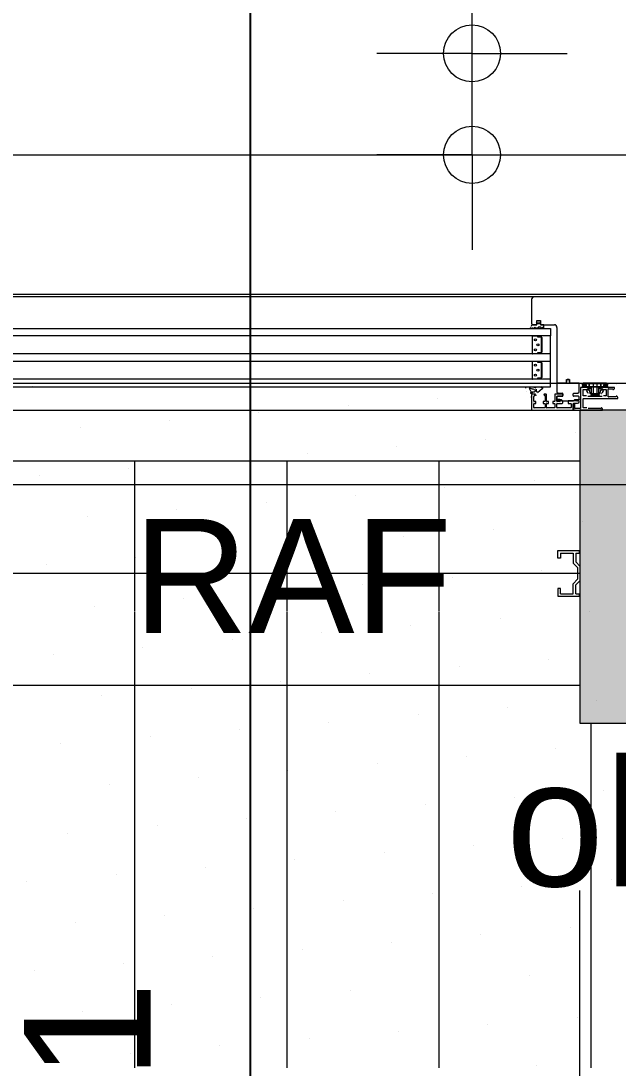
# Model space of a CAD drawing. Header units: metres. Extents: x 0.003 to 0.843, y 0.003 to 0.597.
# Drawn here: x 0.44474 to 0.45416, y 0.1918 to 0.20831 of the extents above; entities that cross this region are included whole.
import ezdxf

# ---------------------------------------------------------------- set-up
doc = ezdxf.new("R2010")
doc.units = ezdxf.units.M
for name, pattern in [('AUSGEZOGEN', [0]), ('PHANTOM', [63.5, 31.75, -6.35, 6.35, -6.35, 6.35, -6.35]), ('PUNKT', [6.35, 0, -6.35]), ('RAND', [44.45, 12.7, -6.35, 12.7, -6.35, 0, -6.35]), ('STRICHPUNKT', [25.4, 12.7, -6.35, 0, -6.35]), ('VERDECKT', [9.525, 6.35, -3.175])]:
    doc.linetypes.add(name, pattern=pattern)
for name, color, linetype, lineweight in [('Ausbau Raeume', 7, 'AUSGEZOGEN', 18), ('Bodenplatte', 7, 'AUSGEZOGEN', 18), ('Daemmung', 7, 'AUSGEZOGEN', 18), ('Decke', 7, 'AUSGEZOGEN', 35), ('Deckendaemmung', 7, 'AUSGEZOGEN', 13), ('Fenster', 7, 'AUSGEZOGEN', 18), ('Rolladen', 7, 'AUSGEZOGEN', 13), ('Schnittbegrenzung', 7, 'AUSGEZOGEN', 13), ('Text Koten', 7, 'AUSGEZOGEN', 25), ('Text Werkplan Ausfuehrung', 7, 'AUSGEZOGEN', 25), ('Vorhangbrett', 7, 'AUSGEZOGEN', 13), ('Wand Beton bewehrt', 7, 'AUSGEZOGEN', 35), ('Werkplan- Ausfuehrungsmasse', 7, 'AUSGEZOGEN', 13)]:
    doc.layers.add(name, color=color, linetype=linetype, lineweight=lineweight)
doc.styles.add('ARIAL', font='ARIAL.TTF')

msp = doc.modelspace()

# ---------------------------------------------------------------- hatches: boundary and pattern name
at = {"layer": 'Daemmung', "linetype": 'AUSGEZOGEN', "lineweight": 13}
msp.add_hatch(color=32, dxfattribs=at).paths.add_polyline_path([(0.45436, 0.199397), (0.45436, 0.202171), (0.45356, 0.202171), (0.45356, 0.199397), (0.45356, 0.198597), (0.45356, 0.198117), (0.45356, 0.197637), (0.45356, 0.197237), (0.45436, 0.197237), (0.45436, 0.197637), (0.45436, 0.198117), (0.45436, 0.198597)])

# ---------------------------------------------------------------- linework, layer by layer
at = {"layer": 'Ausbau Raeume', "color": 254, "linetype": 'AUSGEZOGEN', "lineweight": 18}
for p, q in [((0.446542, 0.199003), (0.446542, 0.201371)), ((0.448942, 0.199003), (0.448942, 0.201371)), ((0.451342, 0.199003), (0.451342, 0.201371)), ((0.446542, 0.191803), (0.446542, 0.198989)), ((0.448942, 0.191803), (0.448942, 0.198989)), ((0.451342, 0.191803), (0.451342, 0.198989)), ((0.453742, 0.191803), (0.453742, 0.197237))]:
    msp.add_line(p, q, dxfattribs=at)
at = {"layer": 'Bodenplatte', "color": 92, "linetype": 'VERDECKT', "lineweight": 18, "true_color": 0x00c600}
msp.add_line((0.32236, 0.202597), (0.63436, 0.202597), dxfattribs=at)
at = {"layer": 'Daemmung', "color": 7, "linetype": 'AUSGEZOGEN', "lineweight": 13}
for p, q in [((0.45436, 0.202171), (0.45356, 0.202171)), ((0.45356, 0.202171), (0.45356, 0.199397)), ((0.45356, 0.199397), (0.45356, 0.198597)), ((0.45356, 0.198597), (0.45356, 0.198117)), ((0.45356, 0.198117), (0.45356, 0.197637)), ((0.45356, 0.197637), (0.45356, 0.197237)), ((0.45356, 0.197237), (0.45436, 0.197237))]:
    msp.add_line(p, q, dxfattribs=at)
at = {"layer": 'Decke', "color": 92, "linetype": 'PHANTOM', "lineweight": 18, "true_color": 0x00c600}
msp.add_line((0.32236, 0.202597), (0.63436, 0.202597), dxfattribs=at)
at = {"layer": 'Decke', "color": 92, "linetype": 'RAND', "lineweight": 18, "true_color": 0x00c600}
msp.add_line((0.31916, 0.200997), (0.63756, 0.200997), dxfattribs=at)
at = {"layer": 'Deckendaemmung', "color": 211, "linetype": 'AUSGEZOGEN', "lineweight": 13, "true_color": 0xff70ff}
for p, q in [((0.444918, 0.202549), (0.444918, 0.202549)), ((0.452726, 0.202468), (0.452726, 0.202468)), ((0.454136, 0.202582), (0.454136, 0.202582)), ((0.451317, 0.202355), (0.451317, 0.202355)), ((0.448498, 0.202128), (0.448498, 0.202128)), ((0.449908, 0.202241), (0.449908, 0.202241)), ((0.447089, 0.202015), (0.447089, 0.202015)), ((0.445679, 0.201901), (0.445679, 0.201901)), ((0.453488, 0.20182), (0.453488, 0.20182)), ((0.450669, 0.201593), (0.450669, 0.201593)), ((0.452078, 0.201707), (0.452078, 0.201707)), ((0.449259, 0.20148), (0.449259, 0.20148)), ((0.44785, 0.201367), (0.44785, 0.201367)), ((0.44785, 0.201367), (0.44785, 0.201367)), ((0.445031, 0.20114), (0.445031, 0.20114)), ((0.446441, 0.201253), (0.446441, 0.201253)), ((0.45143, 0.200945), (0.45143, 0.200945)), ((0.45284, 0.201059), (0.45284, 0.201059)), ((0.450021, 0.200832), (0.450021, 0.200832)), ((0.447202, 0.200605), (0.447202, 0.200605)), ((0.448611, 0.200719), (0.448611, 0.200719)), ((0.445793, 0.200492), (0.445793, 0.200492)), ((0.452192, 0.200297), (0.452192, 0.200297)), ((0.453601, 0.200411), (0.453601, 0.200411)), ((0.450782, 0.200184), (0.450782, 0.200184)), ((0.447963, 0.199957), (0.447963, 0.199957)), ((0.449373, 0.200071), (0.449373, 0.200071)), ((0.446554, 0.199844), (0.446554, 0.199844)), ((0.445145, 0.19973), (0.445145, 0.19973)), ((0.452953, 0.199649), (0.452953, 0.199649)), ((0.451544, 0.199536), (0.451544, 0.199536)), ((0.448725, 0.199309), (0.448725, 0.199309)), ((0.450134, 0.199422), (0.450134, 0.199422)), ((0.447315, 0.199196), (0.447315, 0.199196)), ((0.445906, 0.199082), (0.445906, 0.199082)), ((0.453715, 0.199001), (0.453715, 0.199001)), ((0.452305, 0.198888), (0.452305, 0.198888)), ((0.449486, 0.198661), (0.449486, 0.198661)), ((0.450896, 0.198774), (0.450896, 0.198774)), ((0.448077, 0.198548), (0.448077, 0.198548)), ((0.445258, 0.198321), (0.445258, 0.198321)), ((0.446667, 0.198434), (0.446667, 0.198434)), ((0.451657, 0.198126), (0.451657, 0.198126)), ((0.453067, 0.19824), (0.453067, 0.19824)), ((0.450248, 0.198013), (0.450248, 0.198013)), ((0.448838, 0.1979), (0.448838, 0.1979)), ((0.446019, 0.197673), (0.446019, 0.197673)), ((0.447429, 0.197786), (0.447429, 0.197786)), ((0.447429, 0.197786), (0.447429, 0.197786)), ((0.452419, 0.197478), (0.452419, 0.197478)), ((0.453828, 0.197592), (0.453828, 0.197592)), ((0.451009, 0.197365), (0.451009, 0.197365)), ((0.44819, 0.197138), (0.44819, 0.197138)), ((0.4496, 0.197252), (0.4496, 0.197252)), ((0.446781, 0.197025), (0.446781, 0.197025)), ((0.445371, 0.196911), (0.445371, 0.196911)), ((0.45318, 0.19683), (0.45318, 0.19683)), ((0.451771, 0.196717), (0.451771, 0.196717)), ((0.448952, 0.19649), (0.448952, 0.19649)), ((0.450361, 0.196604), (0.450361, 0.196604)), ((0.447542, 0.196377), (0.447542, 0.196377)), ((0.446133, 0.196263), (0.446133, 0.196263)), ((0.453941, 0.196182), (0.453941, 0.196182)), ((0.452532, 0.196069), (0.452532, 0.196069)), ((0.449713, 0.195842), (0.449713, 0.195842)), ((0.451123, 0.195956), (0.451123, 0.195956)), ((0.448304, 0.195729), (0.448304, 0.195729)), ((0.445485, 0.195502), (0.445485, 0.195502)), ((0.446894, 0.195615), (0.446894, 0.195615)), ((0.453293, 0.195421), (0.453293, 0.195421)), ((0.450475, 0.195194), (0.450475, 0.195194)), ((0.451884, 0.195308), (0.451884, 0.195308)), ((0.449065, 0.195081), (0.449065, 0.195081)), ((0.446246, 0.194854), (0.446246, 0.194854)), ((0.447656, 0.194967), (0.447656, 0.194967)), ((0.444837, 0.194741), (0.444837, 0.194741)), ((0.452645, 0.19466), (0.452645, 0.19466)), ((0.454055, 0.194773), (0.454055, 0.194773)), ((0.451236, 0.194546), (0.451236, 0.194546)), ((0.449826, 0.194433), (0.449826, 0.194433)), ((0.447008, 0.194206), (0.447008, 0.194206)), ((0.448417, 0.194319), (0.448417, 0.194319)), ((0.448417, 0.194319), (0.448417, 0.194319)), ((0.445598, 0.194093), (0.445598, 0.194093)), ((0.453407, 0.194012), (0.453407, 0.194012)), ((0.451997, 0.193898), (0.451997, 0.193898)), ((0.449178, 0.193671), (0.449178, 0.193671)), ((0.450588, 0.193785), (0.450588, 0.193785)), ((0.447769, 0.193558), (0.447769, 0.193558)), ((0.44636, 0.193445), (0.44636, 0.193445)), ((0.44495, 0.193331), (0.44495, 0.193331)), ((0.452759, 0.19325), (0.452759, 0.19325)), ((0.44994, 0.193023), (0.44994, 0.193023)), ((0.451349, 0.193137), (0.451349, 0.193137)), ((0.44853, 0.19291), (0.44853, 0.19291)), ((0.445712, 0.192683), (0.445712, 0.192683)), ((0.447121, 0.192796), (0.447121, 0.192796)), ((0.45352, 0.192602), (0.45352, 0.192602)), ((0.450701, 0.192375), (0.450701, 0.192375)), ((0.452111, 0.192489), (0.452111, 0.192489)), ((0.449292, 0.192262), (0.449292, 0.192262)), ((0.446473, 0.192035), (0.446473, 0.192035)), ((0.447882, 0.192148), (0.447882, 0.192148)), ((0.445064, 0.191922), (0.445064, 0.191922)), ((0.452872, 0.191841), (0.452872, 0.191841))]:
    msp.add_line(p, q, dxfattribs=at)
at = {"layer": 'Fenster', "color": 7, "linetype": 'AUSGEZOGEN', "lineweight": 13}
for p, q in [((0.42362, 0.206197), (0.45434, 0.206197)), ((0.45284, 0.203957), (0.42362, 0.203957)), ((0.4528, 0.203917), (0.4528, 0.203537)), ((0.45495, 0.203957), (0.45284, 0.203957)), ((0.45288, 0.203517), (0.45288, 0.203587)), ((0.45288, 0.203587), (0.452942, 0.203587)), ((0.452913, 0.203575), (0.452909, 0.203575)), ((0.452942, 0.203587), (0.452942, 0.203517)), ((0.42336, 0.203461), (0.4531, 0.203461)), ((0.45278, 0.203478), (0.452775, 0.203475)), ((0.452785, 0.203461), (0.452821, 0.203473)), ((0.452801, 0.203516), (0.452792, 0.20349)), ((0.4528, 0.203537), (0.45282, 0.203517)), ((0.452801, 0.203522), (0.452801, 0.20352)), ((0.452801, 0.20352), (0.452801, 0.203518)), ((0.452816, 0.20352), (0.452812, 0.203526)), ((0.45282, 0.203517), (0.45288, 0.203517)), ((0.452867, 0.203517), (0.452821, 0.203517)), ((0.452831, 0.20347), (0.452832, 0.203466)), ((0.452843, 0.203466), (0.452846, 0.203474)), ((0.452857, 0.203474), (0.452859, 0.203466)), ((0.452871, 0.203466), (0.452873, 0.203474)), ((0.452888, 0.203567), (0.452874, 0.203553)), ((0.452879, 0.203547), (0.452882, 0.203549)), ((0.452881, 0.203475), (0.452924, 0.203461)), ((0.452899, 0.203551), (0.452899, 0.203529)), ((0.452902, 0.203485), (0.452932, 0.203485)), ((0.452924, 0.203474), (0.452907, 0.20348)), ((0.452923, 0.203529), (0.452923, 0.203552)), ((0.452948, 0.203553), (0.452935, 0.203567)), ((0.45294, 0.203549), (0.452943, 0.203547)), ((0.452941, 0.20348), (0.452952, 0.203464)), ((0.452942, 0.203517), (0.45316, 0.203517)), ((0.452991, 0.203517), (0.452955, 0.203517)), ((0.452963, 0.203466), (0.452966, 0.203474)), ((0.452977, 0.203474), (0.452979, 0.203466)), ((0.452991, 0.203467), (0.452991, 0.203502)), ((0.4531, 0.203461), (0.4531, 0.203341)), ((0.4532, 0.203477), (0.4532, 0.202607)), ((0.4531, 0.203341), (0.42336, 0.203341)), ((0.452812, 0.203069), (0.452812, 0.203334)), ((0.452819, 0.203341), (0.452883, 0.203341)), ((0.452891, 0.203334), (0.452891, 0.203334)), ((0.452892, 0.203329), (0.452892, 0.203329)), ((0.452892, 0.203329), (0.452949, 0.203329)), ((0.452899, 0.203326), (0.452949, 0.203326)), ((0.452949, 0.203326), (0.452899, 0.203326)), ((0.452956, 0.203318), (0.452956, 0.203085)), ((0.452956, 0.203085), (0.452956, 0.203318)), ((0.45296, 0.203318), (0.45296, 0.203085)), ((0.4531, 0.203061), (0.4531, 0.203341)), ((0.452949, 0.203077), (0.452899, 0.203077)), ((0.452899, 0.203077), (0.452949, 0.203077)), ((0.4531, 0.203061), (0.42336, 0.203061)), ((0.42336, 0.202941), (0.4531, 0.202941)), ((0.452812, 0.202669), (0.452812, 0.202934)), ((0.452883, 0.203061), (0.452819, 0.203061)), ((0.452819, 0.202941), (0.452883, 0.202941)), ((0.452891, 0.203069), (0.452891, 0.203069)), ((0.452891, 0.202934), (0.452891, 0.202934)), ((0.452892, 0.203073), (0.452892, 0.203074)), ((0.452949, 0.203073), (0.452892, 0.203073)), ((0.452892, 0.202929), (0.452892, 0.202929)), ((0.452892, 0.202929), (0.452949, 0.202929)), ((0.452899, 0.202926), (0.452949, 0.202926)), ((0.452949, 0.202926), (0.452899, 0.202926)), ((0.452956, 0.202918), (0.452956, 0.202685)), ((0.452956, 0.202685), (0.452956, 0.202918)), ((0.45296, 0.202918), (0.45296, 0.202685)), ((0.4531, 0.202941), (0.4531, 0.203061)), ((0.4531, 0.202661), (0.4531, 0.202941)), ((0.4531, 0.202661), (0.42336, 0.202661)), ((0.452883, 0.202661), (0.452819, 0.202661)), ((0.452891, 0.202669), (0.452891, 0.202669)), ((0.452892, 0.202673), (0.452892, 0.202674)), ((0.452949, 0.202673), (0.452892, 0.202673)), ((0.452949, 0.202677), (0.452899, 0.202677)), ((0.452899, 0.202677), (0.452949, 0.202677)), ((0.4531, 0.202541), (0.4531, 0.202661)), ((0.4532, 0.202607), (0.45321, 0.202597)), ((0.45335, 0.202597), (0.4532, 0.202597)), ((0.4532, 0.202597), (0.4532, 0.202457)), ((0.45321, 0.202597), (0.45335, 0.202597)), ((0.45335, 0.202597), (0.45335, 0.202657)), ((0.45335, 0.202657), (0.4534, 0.202657)), ((0.45335, 0.202643), (0.45335, 0.202597)), ((0.453375, 0.202653), (0.45336, 0.202653)), ((0.45339, 0.202653), (0.453375, 0.202653)), ((0.4534, 0.202657), (0.4534, 0.202597)), ((0.4534, 0.202597), (0.4534, 0.202643)), ((0.4534, 0.202597), (0.45564, 0.202597)), ((0.45355, 0.202597), (0.4534, 0.202597)), ((0.45355, 0.202457), (0.45355, 0.202597)), ((0.453616, 0.202593), (0.453596, 0.202593)), ((0.453596, 0.202593), (0.453596, 0.202569)), ((0.4536, 0.202597), (0.453616, 0.202597)), ((0.453706, 0.202597), (0.453616, 0.202597)), ((0.453616, 0.202593), (0.453616, 0.202597)), ((0.453616, 0.202593), (0.453706, 0.202593)), ((0.453616, 0.202569), (0.453616, 0.202593)), ((0.453894, 0.202597), (0.453706, 0.202597)), ((0.453706, 0.202593), (0.453706, 0.202597)), ((0.453706, 0.202593), (0.453709, 0.202593)), ((0.453706, 0.202593), (0.453706, 0.202541)), ((0.453709, 0.202541), (0.453709, 0.202593)), ((0.453709, 0.202593), (0.453891, 0.202593)), ((0.453772, 0.202597), (0.453772, 0.202427)), ((0.453828, 0.202597), (0.453828, 0.202427)), ((0.453891, 0.202593), (0.453894, 0.202593)), ((0.453891, 0.202593), (0.453891, 0.202541)), ((0.453894, 0.202597), (0.453894, 0.202593)), ((0.453984, 0.202597), (0.453894, 0.202597)), ((0.453894, 0.202541), (0.453894, 0.202593)), ((0.453894, 0.202593), (0.453984, 0.202593)), ((0.453984, 0.202597), (0.454, 0.202597)), ((0.453984, 0.202593), (0.453984, 0.202597)), ((0.453984, 0.202593), (0.453984, 0.202569)), ((0.454004, 0.202593), (0.453984, 0.202593)), ((0.454004, 0.202569), (0.454004, 0.202593)), ((0.42336, 0.202541), (0.4531, 0.202541)), ((0.452711, 0.202517), (0.452708, 0.202522)), ((0.452715, 0.202541), (0.452796, 0.202541)), ((0.452764, 0.202515), (0.452762, 0.202511)), ((0.452762, 0.202511), (0.452766, 0.202505)), ((0.452772, 0.202514), (0.452764, 0.202515)), ((0.452766, 0.202505), (0.452786, 0.202467)), ((0.452781, 0.202512), (0.452772, 0.202514)), ((0.452796, 0.202507), (0.452781, 0.202512)), ((0.452812, 0.202503), (0.452796, 0.202507)), ((0.452799, 0.202461), (0.452845, 0.202461)), ((0.4528, 0.202417), (0.4528, 0.202175)), ((0.452854, 0.202421), (0.452804, 0.202421)), ((0.452862, 0.202421), (0.452807, 0.202421)), ((0.452822, 0.2025), (0.452812, 0.202503)), ((0.45282, 0.202537), (0.452865, 0.202524)), ((0.452834, 0.202498), (0.452822, 0.2025)), ((0.452834, 0.202498), (0.452853, 0.202492)), ((0.452846, 0.202462), (0.452845, 0.202461)), ((0.452847, 0.202462), (0.452846, 0.202462)), ((0.452849, 0.202462), (0.452847, 0.202462)), ((0.45285, 0.202463), (0.452849, 0.202462)), ((0.452852, 0.202464), (0.45285, 0.202463)), ((0.452856, 0.202469), (0.452852, 0.202464)), ((0.452853, 0.202492), (0.452857, 0.202486)), ((0.452857, 0.202486), (0.452856, 0.202469)), ((0.452874, 0.202397), (0.452866, 0.202419)), ((0.452873, 0.2025), (0.452873, 0.202493)), ((0.452873, 0.202493), (0.452877, 0.202456)), ((0.452894, 0.202449), (0.452969, 0.202512)), ((0.452966, 0.202524), (0.452953, 0.202526)), ((0.452957, 0.202546), (0.452997, 0.202538)), ((0.452973, 0.202521), (0.452966, 0.202524)), ((0.452969, 0.202512), (0.452973, 0.202514)), ((0.452975, 0.202519), (0.452973, 0.202521)), ((0.452973, 0.202514), (0.452975, 0.202515)), ((0.452976, 0.202517), (0.452975, 0.202519)), ((0.452975, 0.202515), (0.452976, 0.202517)), ((0.453032, 0.202421), (0.453, 0.202421)), ((0.453036, 0.202311), (0.453036, 0.202417)), ((0.453164, 0.202417), (0.453164, 0.202311)), ((0.45328, 0.202421), (0.453168, 0.202421)), ((0.4532, 0.202457), (0.45322, 0.202437)), ((0.45322, 0.202437), (0.453284, 0.202437)), ((0.453294, 0.202427), (0.453294, 0.202401)), ((0.453456, 0.202401), (0.453456, 0.202427)), ((0.453466, 0.202437), (0.45353, 0.202437)), ((0.45353, 0.202437), (0.45355, 0.202457)), ((0.45357, 0.202527), (0.45357, 0.202199)), ((0.453674, 0.202531), (0.453574, 0.202531)), ((0.453596, 0.202569), (0.453616, 0.202569)), ((0.453641, 0.202558), (0.453596, 0.202543)), ((0.453596, 0.202543), (0.453596, 0.202533)), ((0.453596, 0.202543), (0.4536, 0.20254)), ((0.453596, 0.202533), (0.4536, 0.202533)), ((0.453616, 0.202565), (0.4536, 0.202565)), ((0.4536, 0.20254), (0.453642, 0.202554)), ((0.4536, 0.202533), (0.4536, 0.20254)), ((0.45364, 0.202544), (0.453603, 0.202531)), ((0.453604, 0.202528), (0.453603, 0.202531)), ((0.453604, 0.202528), (0.453641, 0.20254)), ((0.453612, 0.202399), (0.453612, 0.202495)), ((0.453616, 0.202569), (0.453666, 0.202569)), ((0.453616, 0.202569), (0.453616, 0.202565)), ((0.453616, 0.202565), (0.453648, 0.202565)), ((0.453616, 0.202499), (0.453678, 0.202499)), ((0.45364, 0.202544), (0.453641, 0.20254)), ((0.453643, 0.202558), (0.453641, 0.202558)), ((0.453641, 0.202558), (0.453642, 0.202554)), ((0.453642, 0.202554), (0.453643, 0.202555)), ((0.453642, 0.202554), (0.453642, 0.202544)), ((0.453642, 0.202544), (0.453642, 0.20254)), ((0.453643, 0.202544), (0.453642, 0.202544)), ((0.453642, 0.20254), (0.453643, 0.20254)), ((0.453644, 0.202543), (0.453643, 0.202544)), ((0.453643, 0.202544), (0.453643, 0.202544)), ((0.453643, 0.20254), (0.453644, 0.20254)), ((0.453645, 0.202542), (0.453644, 0.202543)), ((0.453644, 0.20254), (0.453644, 0.202539)), ((0.453644, 0.202539), (0.453645, 0.202539)), ((0.453645, 0.202541), (0.453645, 0.202542)), ((0.453646, 0.202541), (0.453645, 0.202541)), ((0.453645, 0.20254), (0.453645, 0.202541)), ((0.453645, 0.202539), (0.453645, 0.20254)), ((0.453645, 0.202539), (0.453645, 0.202538)), ((0.453645, 0.202539), (0.453645, 0.202539)), ((0.453645, 0.202538), (0.453645, 0.202539)), ((0.453646, 0.202538), (0.453645, 0.202538)), ((0.453651, 0.202561), (0.453646, 0.202561)), ((0.453646, 0.202561), (0.453646, 0.202541)), ((0.453646, 0.202541), (0.453666, 0.202541)), ((0.453648, 0.202537), (0.453646, 0.202538)), ((0.453652, 0.202566), (0.453648, 0.202565)), ((0.453648, 0.202537), (0.45365, 0.202537)), ((0.453648, 0.202537), (0.453648, 0.202537)), ((0.453666, 0.202537), (0.45365, 0.202537)), ((0.453651, 0.202561), (0.453654, 0.202562)), ((0.453657, 0.202567), (0.453652, 0.202566)), ((0.453654, 0.202562), (0.453658, 0.202564)), ((0.453661, 0.202568), (0.453657, 0.202567)), ((0.453658, 0.202564), (0.453662, 0.202567)), ((0.453666, 0.202569), (0.453661, 0.202568)), ((0.453662, 0.202567), (0.453666, 0.202569)), ((0.453666, 0.202541), (0.453666, 0.202569)), ((0.453666, 0.202537), (0.453666, 0.202541)), ((0.453706, 0.202541), (0.453666, 0.202541)), ((0.453666, 0.202537), (0.453706, 0.202537)), ((0.453667, 0.202496), (0.453666, 0.202493)), ((0.453666, 0.202493), (0.45367, 0.202492)), ((0.453666, 0.202493), (0.45367, 0.202492)), ((0.453667, 0.202496), (0.453671, 0.202494)), ((0.453668, 0.202472), (0.453671, 0.202474)), ((0.453668, 0.202472), (0.453671, 0.202474)), ((0.453668, 0.202472), (0.453686, 0.202443)), ((0.45367, 0.202492), (0.453671, 0.202494)), ((0.453696, 0.202498), (0.453671, 0.202498)), ((0.453671, 0.202494), (0.453671, 0.202498)), ((0.453671, 0.202494), (0.453696, 0.202494)), ((0.453689, 0.202446), (0.453671, 0.202474)), ((0.453681, 0.202501), (0.453687, 0.202506)), ((0.453686, 0.202443), (0.453689, 0.202446)), ((0.453687, 0.202442), (0.45369, 0.202445)), ((0.45369, 0.202513), (0.45369, 0.202515)), ((0.453696, 0.202498), (0.453696, 0.202494)), ((0.453697, 0.202426), (0.4537, 0.202427)), ((0.453703, 0.202537), (0.453703, 0.20252)), ((0.453703, 0.20252), (0.45374, 0.20252)), ((0.453703, 0.202518), (0.453703, 0.202519)), ((0.453703, 0.202519), (0.453703, 0.202519)), ((0.45374, 0.202518), (0.453703, 0.202518)), ((0.453703, 0.202518), (0.453703, 0.202518)), ((0.453714, 0.202513), (0.453703, 0.202518)), ((0.453703, 0.202518), (0.453703, 0.202518)), ((0.453706, 0.202537), (0.453706, 0.202541)), ((0.453706, 0.202541), (0.453709, 0.202541)), ((0.453706, 0.202537), (0.453894, 0.202537)), ((0.453891, 0.202541), (0.453709, 0.202541)), ((0.453715, 0.202482), (0.453711, 0.202482)), ((0.453711, 0.202482), (0.45372, 0.202441)), ((0.453714, 0.202513), (0.45374, 0.202513)), ((0.45374, 0.202513), (0.453715, 0.202513)), ((0.453724, 0.202442), (0.453715, 0.202482)), ((0.453724, 0.202442), (0.45372, 0.202441)), ((0.45374, 0.202537), (0.45374, 0.202443)), ((0.45374, 0.202443), (0.453744, 0.202443)), ((0.453742, 0.202423), (0.453858, 0.202423)), ((0.453742, 0.202423), (0.453742, 0.202401)), ((0.453744, 0.202443), (0.453744, 0.202537)), ((0.453854, 0.202427), (0.453746, 0.202427)), ((0.453856, 0.202537), (0.453856, 0.202443)), ((0.45386, 0.202443), (0.453856, 0.202443)), ((0.453858, 0.202423), (0.453858, 0.202401)), ((0.45386, 0.202443), (0.45386, 0.202537)), ((0.45386, 0.20252), (0.453898, 0.20252)), ((0.453898, 0.202518), (0.45386, 0.202518)), ((0.45386, 0.202513), (0.453886, 0.202513)), ((0.453885, 0.202513), (0.45386, 0.202513)), ((0.453885, 0.202482), (0.453876, 0.202442)), ((0.453876, 0.202442), (0.45388, 0.202441)), ((0.45388, 0.202441), (0.453889, 0.202482)), ((0.453885, 0.202482), (0.453889, 0.202482)), ((0.453886, 0.202513), (0.453898, 0.202518)), ((0.453891, 0.202541), (0.453894, 0.202541)), ((0.453894, 0.202537), (0.453894, 0.202541)), ((0.453934, 0.202541), (0.453894, 0.202541)), ((0.453894, 0.202537), (0.453934, 0.202537)), ((0.453898, 0.202537), (0.453898, 0.20252)), ((0.453898, 0.202519), (0.453898, 0.202519)), ((0.453898, 0.202519), (0.453898, 0.202518)), ((0.453898, 0.202518), (0.453898, 0.202518)), ((0.453898, 0.202518), (0.453898, 0.202518)), ((0.453903, 0.202426), (0.4539, 0.202427)), ((0.453929, 0.202498), (0.453904, 0.202498)), ((0.453904, 0.202498), (0.453904, 0.202494)), ((0.453904, 0.202494), (0.453929, 0.202494)), ((0.45391, 0.202515), (0.45391, 0.202513)), ((0.453913, 0.202442), (0.45391, 0.202445)), ((0.453929, 0.202474), (0.453911, 0.202446)), ((0.453914, 0.202443), (0.453911, 0.202446)), ((0.453913, 0.202506), (0.453919, 0.202501)), ((0.453914, 0.202443), (0.453932, 0.202472)), ((0.453922, 0.202499), (0.453972, 0.202499)), ((0.454104, 0.202531), (0.453926, 0.202531)), ((0.453929, 0.202498), (0.453929, 0.202494)), ((0.453929, 0.202494), (0.453933, 0.202496)), ((0.453929, 0.202494), (0.45393, 0.202492)), ((0.453933, 0.202473), (0.453929, 0.202475)), ((0.453932, 0.202472), (0.453929, 0.202474)), ((0.453934, 0.202493), (0.45393, 0.202492)), ((0.453934, 0.202493), (0.45393, 0.202492)), ((0.453934, 0.202493), (0.453933, 0.202496)), ((0.453934, 0.202569), (0.453934, 0.202541)), ((0.453934, 0.202569), (0.453984, 0.202569)), ((0.453934, 0.202569), (0.453938, 0.202566)), ((0.453939, 0.202568), (0.453934, 0.202569)), ((0.453934, 0.202537), (0.453934, 0.202541)), ((0.453934, 0.202541), (0.453954, 0.202541)), ((0.45395, 0.202537), (0.453934, 0.202537)), ((0.453938, 0.202566), (0.453942, 0.202564)), ((0.453943, 0.202567), (0.453939, 0.202568)), ((0.453942, 0.202564), (0.453946, 0.202562)), ((0.453948, 0.202566), (0.453943, 0.202567)), ((0.453946, 0.202562), (0.453949, 0.202561)), ((0.453952, 0.202565), (0.453948, 0.202566)), ((0.453954, 0.202561), (0.453949, 0.202561)), ((0.45395, 0.202537), (0.453952, 0.202537)), ((0.453952, 0.202565), (0.453984, 0.202565)), ((0.453953, 0.202537), (0.453952, 0.202537)), ((0.453954, 0.202538), (0.453953, 0.202537)), ((0.453954, 0.202541), (0.453954, 0.202561)), ((0.453955, 0.202541), (0.453954, 0.202541)), ((0.453955, 0.202538), (0.453954, 0.202538)), ((0.453956, 0.202543), (0.453955, 0.202541)), ((0.453955, 0.202541), (0.453955, 0.20254)), ((0.453955, 0.20254), (0.453955, 0.202539)), ((0.453955, 0.202539), (0.453956, 0.202539)), ((0.453955, 0.202539), (0.453955, 0.202538)), ((0.453957, 0.202544), (0.453956, 0.202543)), ((0.453956, 0.202539), (0.453957, 0.20254)), ((0.453959, 0.202558), (0.453957, 0.202558)), ((0.453957, 0.202555), (0.453958, 0.202554)), ((0.453958, 0.202544), (0.453957, 0.202544)), ((0.453957, 0.202544), (0.453957, 0.202544)), ((0.453957, 0.20254), (0.453957, 0.20254)), ((0.453957, 0.20254), (0.453958, 0.20254)), ((0.453959, 0.202558), (0.453958, 0.202554)), ((0.453958, 0.202544), (0.453958, 0.202554)), ((0.453958, 0.202554), (0.454, 0.20254)), ((0.453958, 0.20254), (0.453958, 0.202544)), ((0.454004, 0.202543), (0.453959, 0.202558)), ((0.453959, 0.20254), (0.45396, 0.202544)), ((0.453959, 0.20254), (0.453996, 0.202528)), ((0.453997, 0.202531), (0.45396, 0.202544)), ((0.453976, 0.202495), (0.453976, 0.202399)), ((0.453984, 0.202569), (0.453984, 0.202565)), ((0.453984, 0.202569), (0.454004, 0.202569)), ((0.454, 0.202565), (0.453984, 0.202565)), ((0.453996, 0.202528), (0.453997, 0.202531)), ((0.454004, 0.202543), (0.454, 0.20254)), ((0.454, 0.20254), (0.454, 0.202533)), ((0.454004, 0.202533), (0.454, 0.202533)), ((0.454004, 0.202533), (0.454004, 0.202543)), ((0.454008, 0.202383), (0.454008, 0.202503)), ((0.454012, 0.202507), (0.45408, 0.202507)), ((0.454084, 0.202503), (0.454084, 0.202498)), ((0.45409, 0.202495), (0.454098, 0.2025)), ((0.454108, 0.202517), (0.454108, 0.202527)), ((0.452796, 0.202374), (0.452789, 0.202374)), ((0.4528, 0.202415), (0.4528, 0.202378)), ((0.452836, 0.202311), (0.452836, 0.202386)), ((0.452836, 0.202211), (0.452836, 0.202273)), ((0.452838, 0.202391), (0.452858, 0.202411)), ((0.452862, 0.202307), (0.45284, 0.202307)), ((0.45284, 0.202277), (0.452862, 0.202277)), ((0.452866, 0.202281), (0.452866, 0.202303)), ((0.452982, 0.202303), (0.452982, 0.202281)), ((0.453008, 0.202307), (0.452986, 0.202307)), ((0.452986, 0.202277), (0.453008, 0.202277)), ((0.452996, 0.202411), (0.45301, 0.202397)), ((0.453012, 0.202392), (0.453012, 0.202311)), ((0.453012, 0.202273), (0.453012, 0.202211)), ((0.453036, 0.202211), (0.453036, 0.202273)), ((0.453062, 0.202307), (0.45304, 0.202307)), ((0.45304, 0.202277), (0.453062, 0.202277)), ((0.453066, 0.202281), (0.453066, 0.202303)), ((0.453134, 0.202303), (0.453134, 0.202281)), ((0.45316, 0.202307), (0.453138, 0.202307)), ((0.453138, 0.202277), (0.45316, 0.202277)), ((0.453164, 0.202273), (0.453164, 0.202211)), ((0.4532, 0.202311), (0.4532, 0.202387)), ((0.4532, 0.202381), (0.4532, 0.202347)), ((0.4532, 0.202347), (0.4532, 0.202337)), ((0.4532, 0.202211), (0.4532, 0.202273)), ((0.453204, 0.202391), (0.45328, 0.202391)), ((0.453246, 0.202307), (0.453204, 0.202307)), ((0.453204, 0.202277), (0.45328, 0.202277)), ((0.453284, 0.202391), (0.45321, 0.202391)), ((0.453244, 0.202337), (0.45321, 0.202337)), ((0.45321, 0.202337), (0.45324, 0.202337)), ((0.45322, 0.202317), (0.45323, 0.202317)), ((0.45324, 0.202337), (0.453268, 0.202337)), ((0.45324, 0.202327), (0.45324, 0.202333)), ((0.45325, 0.202329), (0.45325, 0.202311)), ((0.453256, 0.202333), (0.453254, 0.202333)), ((0.453287, 0.202306), (0.453263, 0.20233)), ((0.453268, 0.202337), (0.453288, 0.202317)), ((0.453288, 0.202317), (0.453375, 0.202317)), ((0.45329, 0.202401), (0.45329, 0.202411)), ((0.45329, 0.202287), (0.45329, 0.202299)), ((0.453375, 0.202317), (0.453462, 0.202317)), ((0.453376, 0.202313), (0.453376, 0.202281)), ((0.453416, 0.202317), (0.45338, 0.202317)), ((0.45338, 0.202277), (0.453418, 0.202277)), ((0.45354, 0.202317), (0.453416, 0.202317)), ((0.453422, 0.202273), (0.453422, 0.202211)), ((0.453456, 0.202175), (0.453456, 0.202271)), ((0.45346, 0.202261), (0.45346, 0.202175)), ((0.453462, 0.202317), (0.453482, 0.202337)), ((0.45354, 0.202391), (0.453466, 0.202391)), ((0.453466, 0.202281), (0.453526, 0.202281)), ((0.45348, 0.202271), (0.45347, 0.202271)), ((0.453482, 0.202337), (0.45351, 0.202337)), ((0.453484, 0.202199), (0.453484, 0.202267)), ((0.453506, 0.202337), (0.45354, 0.202337)), ((0.45351, 0.202337), (0.45354, 0.202337)), ((0.45351, 0.202327), (0.45351, 0.202333)), ((0.45353, 0.202317), (0.45352, 0.202317)), ((0.45355, 0.202347), (0.45355, 0.202381)), ((0.45355, 0.202347), (0.45355, 0.202337)), ((0.45355, 0.202305), (0.45355, 0.202307)), ((0.453612, 0.202211), (0.453612, 0.202351)), ((0.453666, 0.202395), (0.453616, 0.202395)), ((0.453616, 0.202355), (0.454156, 0.202355)), ((0.453914, 0.202385), (0.453687, 0.202385)), ((0.453729, 0.202396), (0.45373, 0.2024)), ((0.453735, 0.202395), (0.453735, 0.202399)), ((0.453865, 0.202399), (0.453735, 0.202399)), ((0.453735, 0.202395), (0.453865, 0.202395)), ((0.453742, 0.202401), (0.453736, 0.202395)), ((0.453858, 0.202401), (0.453742, 0.202401)), ((0.453858, 0.202401), (0.453864, 0.202395)), ((0.453865, 0.202395), (0.453865, 0.202399)), ((0.453871, 0.202396), (0.45387, 0.2024)), ((0.453972, 0.202395), (0.453934, 0.202395)), ((0.454132, 0.202379), (0.454012, 0.202379)), ((0.454136, 0.202388), (0.454136, 0.202383)), ((0.45415, 0.202387), (0.454142, 0.202392)), ((0.45416, 0.202359), (0.45416, 0.20237)), ((0.423656, 0.202171), (0.452804, 0.202171)), ((0.452804, 0.202171), (0.453452, 0.202171)), ((0.453008, 0.202207), (0.45284, 0.202207)), ((0.45316, 0.202207), (0.45304, 0.202207)), ((0.453418, 0.202207), (0.453204, 0.202207)), ((0.453464, 0.202171), (0.453916, 0.202171)), ((0.453566, 0.202195), (0.453488, 0.202195)), ((0.453672, 0.202207), (0.453616, 0.202207)), ((0.453892, 0.202195), (0.45369, 0.202195)), ((0.453896, 0.202204), (0.453896, 0.202199)), ((0.45391, 0.202203), (0.453902, 0.202208)), ((0.45392, 0.202175), (0.45392, 0.202186)), ((0.39226, 0.201371), (0.45356, 0.201371))]:
    msp.add_line(p, q, dxfattribs=at)
for centre, radius in [((0.452859, 0.20328), 0.000016), ((0.452859, 0.203123), 0.000016), ((0.4529, 0.203201), 0.000016), ((0.452859, 0.20288), 0.000016), ((0.4529, 0.202801), 0.000016), ((0.452859, 0.202723), 0.000016), ((0.452797, 0.202443), 0.00000995)]:
    msp.add_circle(centre, radius, dxfattribs=at)
for centre, radius, start, end in [((0.45284, 0.203917), 0.00004, 90.0001, 179.9999), ((0.452838, 0.203467), 0.000006, 195.0001, 345.0001), ((0.452851, 0.203472), 0.000006, 15.0001, 165.0001), ((0.452865, 0.203467), 0.000006, 195.0001, 345.0001), ((0.452932, 0.203475), 0.00001, 30.0001, 90.0001), ((0.452958, 0.203467), 0.000006, 210.0001, 345.0001), ((0.452971, 0.203472), 0.000006, 15.0001, 165.0001), ((0.452985, 0.203467), 0.000006, 195.0001, 0.0001), ((0.45316, 0.203477), 0.00004, 0.0001, 90.0001), ((0.452819, 0.203334), 0.0000078, 90.0001, 179.9999), ((0.452883, 0.203334), 0.0000078, 0.0001, 90.0001), ((0.452899, 0.203333), 0.0000078, 179.9999, 270.0001), ((0.452949, 0.203318), 0.0000114, 0.0001, 90.0001), ((0.452949, 0.203318), 0.0000078, 0.0001, 90.0001), ((0.452949, 0.203318), 0.0000078, 0.0001, 90.0001), ((0.452899, 0.203069), 0.0000078, 90.0001, 179.9999), ((0.452949, 0.203085), 0.0000078, 270.0001, 0.0001), ((0.452949, 0.203085), 0.0000114, 270.0001, 0.0001), ((0.452949, 0.203085), 0.0000078, 270.0001, 0.0001), ((0.452819, 0.203069), 0.0000078, 179.9999, 270.0001), ((0.452819, 0.202934), 0.0000078, 90.0001, 179.9999), ((0.452883, 0.203069), 0.0000078, 270.0001, 0.0001), ((0.452883, 0.202934), 0.0000078, 0.0001, 90.0001), ((0.452899, 0.202933), 0.0000078, 179.9999, 270.0001), ((0.452949, 0.202918), 0.0000114, 0.0001, 90.0001), ((0.452949, 0.202918), 0.0000078, 0.0001, 90.0001), ((0.452949, 0.202918), 0.0000078, 0.0001, 90.0001), ((0.452819, 0.202669), 0.0000078, 179.9999, 270.0001), ((0.452883, 0.202669), 0.0000078, 270.0001, 0.0001), ((0.452899, 0.202669), 0.0000078, 90.0001, 179.9999), ((0.452949, 0.202685), 0.0000078, 270.0001, 0.0001), ((0.452949, 0.202685), 0.0000114, 270.0001, 0.0001), ((0.452949, 0.202685), 0.0000078, 270.0001, 0.0001), ((0.45336, 0.202643), 0.00001, 90.0001, 179.9999), ((0.45339, 0.202643), 0.00001, 0.0001, 90.0001), ((0.4536, 0.202593), 0.000004, 90.0001, 179.9999), ((0.454, 0.202593), 0.000004, 0.0001, 90.0001), ((0.452804, 0.202417), 0.000004, 90.0001, 179.9999), ((0.452854, 0.202415), 0.000006, 315.0001, 90.0001), ((0.453, 0.202415), 0.000006, 90.0001, 225.0001), ((0.453032, 0.202417), 0.000004, 0.0001, 90.0001), ((0.453168, 0.202417), 0.000004, 90.0001, 179.9999), ((0.45328, 0.202411), 0.00001, 0.0001, 90.0001), ((0.453284, 0.202427), 0.00001, 0.0001, 90.0001), ((0.453466, 0.202427), 0.00001, 90.0001, 179.9999), ((0.453574, 0.202527), 0.000004, 90.0001, 179.9999), ((0.4536, 0.202569), 0.000004, 179.9999, 270.0001), ((0.453616, 0.202495), 0.000004, 90.0001, 179.9999), ((0.453642, 0.202561), 0.000004, 0.0001, 90.0001), ((0.45365, 0.202541), 0.000004, 179.9999, 270.0001), ((0.453674, 0.202515), 0.000016, 0.0001, 90.0001), ((0.453678, 0.202503), 0.000004, 270.0001, 315.0001), ((0.45368, 0.202513), 0.00001, 315.0001, 0.0001), ((0.453696, 0.202478), 0.00002, 11.5001, 90.0001), ((0.453696, 0.202478), 0.000016, 11.5001, 90.0001), ((0.453715, 0.202515), 0.000002, 250.0001, 270.0001), ((0.453732, 0.202443), 0.0000123, 191.5001, 0.0001), ((0.453732, 0.202443), 0.00000831, 191.5001, 0.0001), ((0.453746, 0.202423), 0.000004, 90.0001, 179.9999), ((0.453854, 0.202423), 0.000004, 0.0001, 90.0001), ((0.453868, 0.202443), 0.0000123, 179.9999, 348.5001), ((0.453868, 0.202443), 0.0000083, 179.9999, 348.5001), ((0.453885, 0.202515), 0.000002, 270.0001, 290.0001), ((0.453904, 0.202478), 0.00002, 90.0001, 168.5001), ((0.453904, 0.202478), 0.000016, 90.0001, 168.5001), ((0.453926, 0.202515), 0.000016, 90.0001, 179.9999), ((0.45392, 0.202513), 0.00001, 179.9999, 225.0001), ((0.453922, 0.202503), 0.000004, 225.0001, 270.0001), ((0.453915, 0.202483), 0.000016, 327.5001, 330.6315), ((0.453915, 0.202483), 0.00002, 327.5001, 330.6315), ((0.45395, 0.202541), 0.000004, 270.0001, 0.0001), ((0.453958, 0.202561), 0.000004, 90.0001, 179.9999), ((0.453972, 0.202495), 0.000004, 0.0001, 90.0001), ((0.454, 0.202569), 0.000004, 270.0001, 0.0001), ((0.454012, 0.202503), 0.000004, 90.0001, 179.9999), ((0.45408, 0.202503), 0.000004, 0.0001, 90.0001), ((0.454088, 0.202498), 0.000004, 179.9999, 300.0001), ((0.454088, 0.202517), 0.00002, 300.0001, 0.0001), ((0.454104, 0.202527), 0.000004, 0.0001, 90.0001), ((0.452796, 0.202378), 0.000004, 270.0001, 0.0001), ((0.452842, 0.202386), 0.000006, 135.0001, 179.9999), ((0.45284, 0.202311), 0.000004, 179.9999, 270.0001), ((0.45284, 0.202273), 0.000004, 90.0001, 179.9999), ((0.452862, 0.202303), 0.000004, 0.0001, 90.0001), ((0.452862, 0.202281), 0.000004, 270.0001, 0.0001), ((0.452986, 0.202303), 0.000004, 90.0001, 179.9999), ((0.452986, 0.202281), 0.000004, 179.9999, 270.0001), ((0.453008, 0.202311), 0.000004, 270.0001, 0.0001), ((0.453008, 0.202273), 0.000004, 0.0001, 90.0001), ((0.453006, 0.202392), 0.000006, 0.0001, 45.0001), ((0.45304, 0.202311), 0.000004, 179.9999, 270.0001), ((0.45304, 0.202273), 0.000004, 90.0001, 179.9999), ((0.453062, 0.202303), 0.000004, 0.0001, 90.0001), ((0.453062, 0.202281), 0.000004, 270.0001, 0.0001), ((0.453138, 0.202303), 0.000004, 90.0001, 179.9999), ((0.453138, 0.202281), 0.000004, 179.9999, 270.0001), ((0.45316, 0.202311), 0.000004, 270.0001, 0.0001), ((0.45316, 0.202273), 0.000004, 0.0001, 90.0001), ((0.45321, 0.202381), 0.00001, 90.0001, 179.9999), ((0.453204, 0.202387), 0.000004, 90.0001, 179.9999), ((0.45321, 0.202347), 0.00001, 179.9999, 270.0001), ((0.45321, 0.202347), 0.00001, 179.9999, 270.0001), ((0.45322, 0.202337), 0.00002, 179.9999, 270.0001), ((0.453204, 0.202311), 0.000004, 179.9999, 270.0001), ((0.453204, 0.202273), 0.000004, 90.0001, 179.9999), ((0.45323, 0.202327), 0.00001, 270.0001, 0.0001), ((0.453244, 0.202333), 0.000004, 90.0001, 179.9999), ((0.453246, 0.202311), 0.000004, 270.0001, 0.0001), ((0.453254, 0.202329), 0.000004, 90.0001, 179.9999), ((0.453256, 0.202323), 0.00001, 45.0001, 90.0001), ((0.45328, 0.202401), 0.00001, 270.0001, 0.0001), ((0.45328, 0.202287), 0.00001, 270.0001, 0.0001), ((0.453284, 0.202401), 0.00001, 270.0001, 0.0001), ((0.45328, 0.202299), 0.00001, 0.0001, 45.0001), ((0.45338, 0.202313), 0.000004, 90.0001, 179.9999), ((0.45338, 0.202281), 0.000004, 179.9999, 270.0001), ((0.453418, 0.202273), 0.000004, 0.0001, 90.0001), ((0.453466, 0.202401), 0.00001, 179.9999, 270.0001), ((0.453466, 0.202271), 0.00001, 90.0001, 179.9999), ((0.45347, 0.202261), 0.00001, 90.0001, 179.9999), ((0.45348, 0.202267), 0.000004, 0.0001, 90.0001), ((0.453506, 0.202333), 0.000004, 0.0001, 90.0001), ((0.45352, 0.202327), 0.00001, 179.9999, 270.0001), ((0.453526, 0.202305), 0.000024, 270.0001, 0.0001), ((0.45353, 0.202337), 0.00002, 270.0001, 0.0001), ((0.45354, 0.202381), 0.00001, 0.0001, 90.0001), ((0.45354, 0.202347), 0.00001, 270.0001, 0.0001), ((0.45354, 0.202347), 0.00001, 270.0001, 0.0001), ((0.45354, 0.202307), 0.00001, 0.0001, 90.0001), ((0.453616, 0.202399), 0.000004, 179.9999, 270.0001), ((0.453616, 0.202351), 0.000004, 90.0001, 179.9999), ((0.453972, 0.202399), 0.000004, 270.0001, 0.0001), ((0.454012, 0.202383), 0.000004, 179.9999, 270.0001), ((0.454132, 0.202383), 0.000004, 270.0001, 0.0001), ((0.45414, 0.202388), 0.000004, 60.0001, 179.9999), ((0.45414, 0.20237), 0.00002, 0.0001, 60.0001), ((0.454156, 0.202359), 0.000004, 270.0001, 0.0001), ((0.45284, 0.202211), 0.000004, 179.9999, 270.0001), ((0.453008, 0.202211), 0.000004, 270.0001, 0.0001), ((0.45304, 0.202211), 0.000004, 179.9999, 270.0001), ((0.45316, 0.202211), 0.000004, 270.0001, 0.0001), ((0.453204, 0.202211), 0.000004, 179.9999, 270.0001), ((0.453418, 0.202211), 0.000004, 270.0001, 0.0001), ((0.453452, 0.202175), 0.000004, 270.0001, 0.0001), ((0.453464, 0.202175), 0.000004, 179.9999, 270.0001), ((0.453488, 0.202199), 0.000004, 179.9999, 270.0001), ((0.453566, 0.202199), 0.000004, 270.0001, 0.0001), ((0.453616, 0.202211), 0.000004, 179.9999, 270.0001), ((0.453892, 0.202199), 0.000004, 270.0001, 0.0001), ((0.4539, 0.202204), 0.000004, 60.0001, 179.9999), ((0.4539, 0.202186), 0.00002, 0.0001, 60.0001), ((0.453916, 0.202175), 0.000004, 270.0001, 0.0001)]:
    msp.add_arc(centre, radius, start, end, dxfattribs=at)
for centre, major_axis, ratio, start_param, end_param in [((0.453706, 0.202593), (0, -0.000004), 0.906094, 3.141593, 4.712389), ((0.453894, 0.202593), (0, -0.000004), 0.906094, 1.570796, 3.141593), ((0.453642, 0.202562), (0, 0.000008), 0.5, 1.646315, 2.827169), ((0.453645, 0.202555), (0.00000124, -0.0000038), 0.295461, 1.66659, 3.141593), ((0.453648, 0.202561), (0, -0.000004), 0.745356, 3.141593, 4.712389), ((0.453706, 0.202541), (0, 0.000004), 0.906094, 1.570796, 3.141593), ((0.453894, 0.202541), (0, 0.000004), 0.906094, 3.141593, 4.712389), ((0.453952, 0.202561), (0, -0.000004), 0.745356, 1.570796, 3.141593), ((0.453956, 0.202555), (-0.00000124, -0.0000038), 0.295461, 3.141593, 4.616596), ((0.453958, 0.202562), (0, 0.000008), 0.5, 3.456016, 4.63687)]:
    msp.add_ellipse(centre, major_axis=major_axis, ratio=ratio, start_param=start_param, end_param=end_param, dxfattribs=at)
at = {"layer": 'Rolladen', "color": 7, "linetype": 'AUSGEZOGEN', "lineweight": 13}
for p, q in [((0.453216, 0.199837), (0.453216, 0.199957)), ((0.453216, 0.199957), (0.453556, 0.199957)), ((0.453556, 0.199917), (0.453556, 0.199957)), ((0.453256, 0.199837), (0.453216, 0.199837)), ((0.453256, 0.199917), (0.453456, 0.199917)), ((0.453256, 0.199917), (0.453256, 0.199837)), ((0.453456, 0.199917), (0.453456, 0.199761)), ((0.453496, 0.199917), (0.453556, 0.199917)), ((0.453496, 0.199917), (0.453496, 0.199777)), ((0.453496, 0.199777), (0.453566, 0.199707)), ((0.453456, 0.199761), (0.453526, 0.199691)), ((0.453526, 0.199691), (0.453526, 0.199504)), ((0.453566, 0.199487), (0.453566, 0.199707)), ((0.453566, 0.199547), (0.453566, 0.199647)), ((0.453456, 0.199434), (0.453526, 0.199504)), ((0.453496, 0.199417), (0.453566, 0.199487)), ((0.453566, 0.199537), (0.453566, 0.199547)), ((0.453216, 0.199357), (0.453216, 0.199237)), ((0.453256, 0.199357), (0.453216, 0.199357)), ((0.453256, 0.199277), (0.453256, 0.199357)), ((0.453456, 0.199277), (0.453456, 0.199434)), ((0.453496, 0.199277), (0.453496, 0.199417)), ((0.453216, 0.199237), (0.453556, 0.199237)), ((0.453256, 0.199277), (0.453456, 0.199277)), ((0.453496, 0.199277), (0.453556, 0.199277)), ((0.453556, 0.199237), (0.453556, 0.199277))]:
    msp.add_line(p, q, dxfattribs=at)
at = {"layer": 'Rolladen', "color": 7, "linetype": 'PHANTOM', "lineweight": 13}
for p, q in [((0.453566, 0.199597), (0.39226, 0.199597)), ((0.39226, 0.197837), (0.453566, 0.197837))]:
    msp.add_line(p, q, dxfattribs=at)
at = {"layer": 'Schnittbegrenzung', "color": 14, "linetype": 'STRICHPUNKT', "lineweight": 25, "true_color": 0xb20000}
msp.add_line((0.44836, 0.256097), (0.44836, 0.010297), dxfattribs=at)
at = {"layer": 'Vorhangbrett', "color": 191, "linetype": 'AUSGEZOGEN', "lineweight": 13, "true_color": 0xbe96ea}
for p, q in [((0.45186, 0.207797), (0.45186, 0.209297)), ((0.45186, 0.207797), (0.45036, 0.207797)), ((0.45186, 0.207797), (0.45336, 0.207797)), ((0.45186, 0.206197), (0.45186, 0.207797)), ((0.45186, 0.206197), (0.45036, 0.206197)), ((0.45186, 0.206197), (0.45336, 0.206197)), ((0.45186, 0.206197), (0.45186, 0.204697))]:
    msp.add_line(p, q, dxfattribs=at)
at = {"layer": 'Vorhangbrett', "color": 191, "linetype": 'PUNKT', "lineweight": 13, "true_color": 0xbe96ea}
msp.add_line((0.32586, 0.207797), (0.46186, 0.207797), dxfattribs=at)
at = {"layer": 'Vorhangbrett', "color": 191, "linetype": 'AUSGEZOGEN', "lineweight": 13, "true_color": 0xbe96ea}
for centre in [(0.45186, 0.207797), (0.45186, 0.206197)]:
    msp.add_circle(centre, 0.00045, dxfattribs=at)
at = {"layer": 'Wand Beton bewehrt', "color": 180, "linetype": 'PUNKT', "lineweight": 18}
for p, q in [((0.45586, 0.203997), (0.38996, 0.203997)), ((0.39226, 0.202597), (0.45356, 0.202597)), ((0.45356, 0.202597), (0.45436, 0.202597))]:
    msp.add_line(p, q, dxfattribs=at)
at = {"layer": 'Werkplan- Ausfuehrungsmasse', "color": 7, "linetype": 'AUSGEZOGEN', "lineweight": 13}
msp.add_lwpolyline([(0.45356, 0.188361), (0.45356, 0.194597)], dxfattribs=at)

# ---------------------------------------------------------------- texts
at = {"layer": 'Bodenplatte', "color": 7, "linetype": 'AUSGEZOGEN', "lineweight": 18, "insert": (0.44682, 0.184542), "char_height": 0.002, "width": 0.001, "attachment_point": 7, "rotation": 90, "style": 'ARIAL'}
msp.add_mtext('+10.61', dxfattribs=at)
at = {"layer": 'Text Koten', "color": 7, "linetype": 'AUSGEZOGEN', "lineweight": 18, "insert": (0.452393, 0.194637), "char_height": 0.002, "width": 0.001, "attachment_point": 7, "style": 'ARIAL'}
msp.add_mtext('ok\\~r.\\~Bo.\\~:\\~+10.89', dxfattribs=at)
at = {"layer": 'Text Werkplan Ausfuehrung', "color": 7, "linetype": 'AUSGEZOGEN', "lineweight": 18, "insert": (0.446514, 0.198657), "char_height": 0.0018, "width": 0.0009, "attachment_point": 7, "style": 'ARIAL'}
msp.add_mtext('RAF', dxfattribs=at)

doc.saveas('drawing.dxf')
